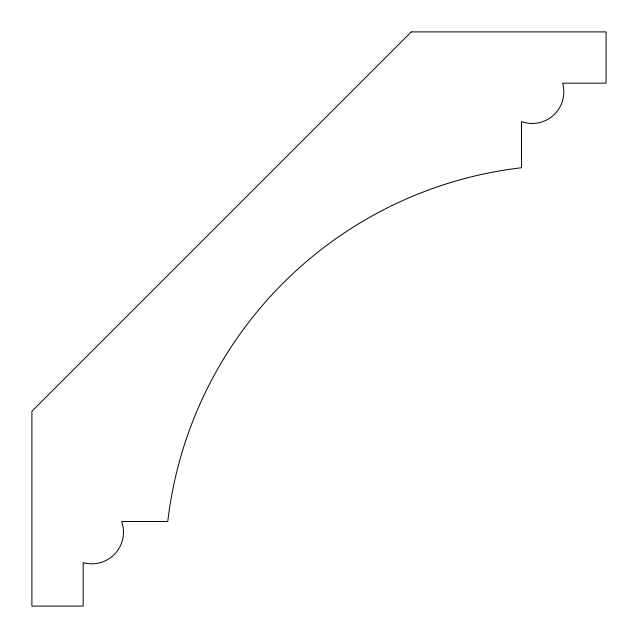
<?xml version="1.0" encoding="UTF-8"?>
<svg xmlns="http://www.w3.org/2000/svg" width="638" height="638" viewBox="0 0 638 638"><rect width="100%" height="100%" fill="white"/><g stroke="black" fill="none" stroke-linecap="round" stroke-linejoin="round"><path stroke-width="0.96" d="M411.279 31.9L31.9 411.279L31.9 606.1L83.171 606.1L83.171 562.596A31.629 31.629 0 0 0 121.619 521.509L167.762 521.509A403.072 403.072 0 0 1 521.509 167.762L521.509 121.619A31.629 31.629 0 0 0 562.596 83.171L606.1 83.171L606.1 31.9L411.279 31.9"/></g></svg>
